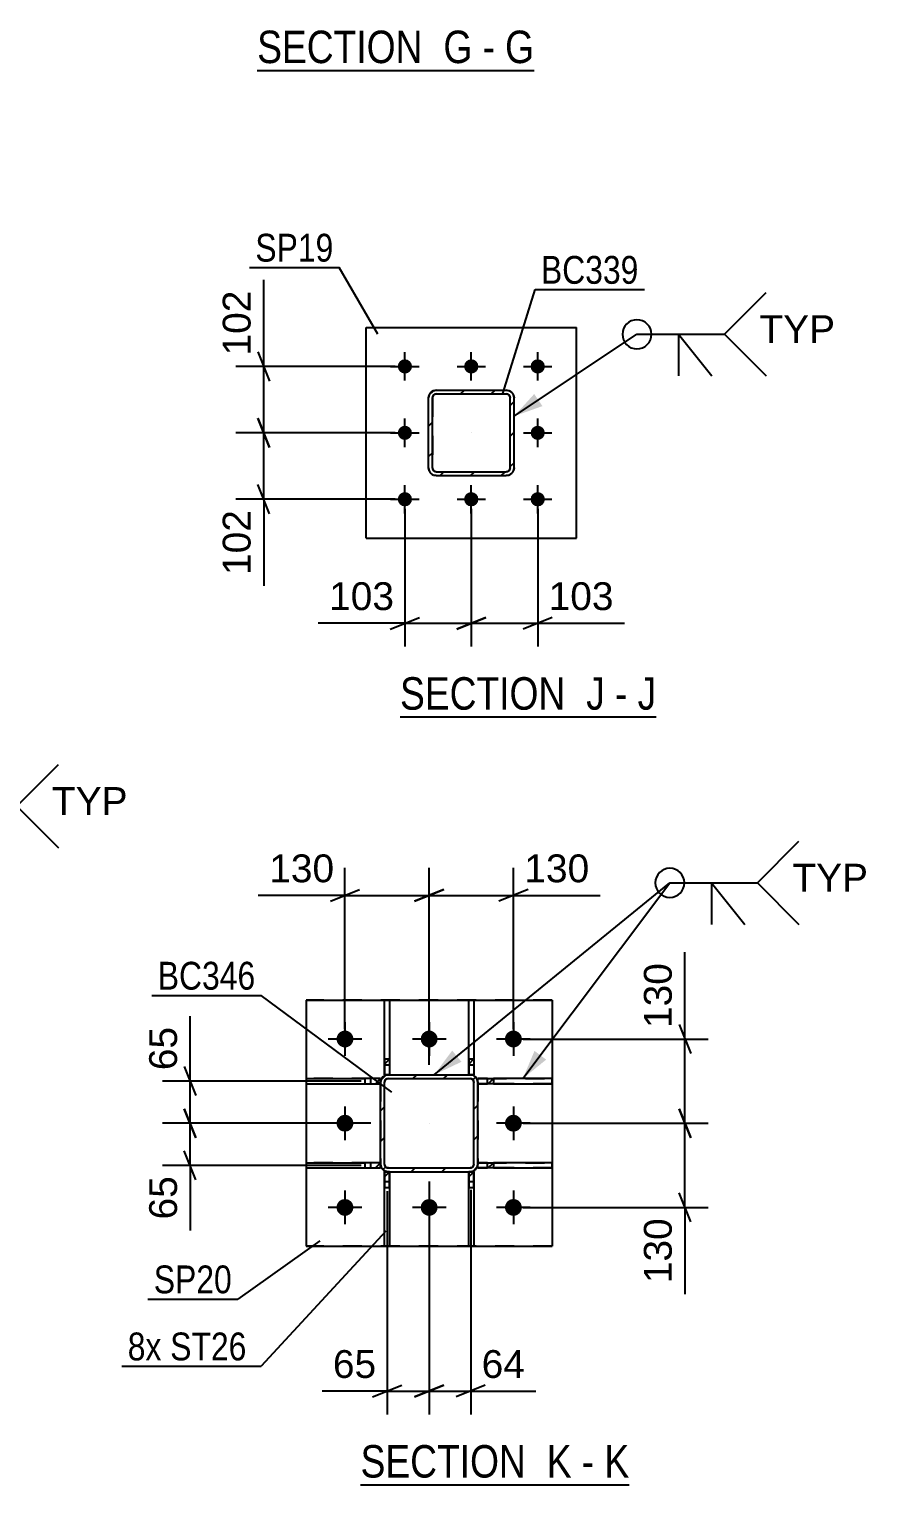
# Model space of a CAD drawing. Header units: millimetres. Extents: x -365 to 476, y -61 to 533.
# Drawn here: x 184.4 to 270.7, y 198.7 to 348.5 of the extents above; entities that cross this region are included whole.
import ezdxf

# ---------------------------------------------------------------- set-up
doc = ezdxf.new("R2010")
doc.units = ezdxf.units.MM
doc.linetypes.add('DXK_LINE_DOT2', pattern=[3.9198, 1.9599, -1.9599])
doc.linetypes.add('DXK_LINE_DOT3', pattern=[5.9187, 2.979, -0.9799, 0.9799, -0.9799])
doc.styles.add('Arial', font='arial.ttf', dxfattribs={"height": 0.2})
doc.styles.add('Arial Narrow', font='ARIALN.TTF', dxfattribs={"height": 0.2})

# ---------------------------------------------------------------- blocks, each defined once
blk = doc.blocks.new('Unknown-284858020-18 - 19899')
at = {"color": 6, "linetype": 'Continuous'}
blk.add_line((207.86, 344.28), (236.36, 344.28), dxfattribs=at)
at = {"color": 0, "linetype": 'Continuous'}
for points in [[(225.97, 345.03), (225.97, 348.53), (207.86, 348.53), (207.86, 345.03)], [(230, 345.03), (230, 348.53), (227.02, 348.53), (227.02, 345.03)], [(232.32, 345.03), (232.32, 348.53), (231.05, 348.53), (231.05, 345.03)], [(236.36, 345.03), (236.36, 348.53), (233.37, 348.53), (233.37, 345.03)]]:
    blk.add_wipeout(points, dxfattribs=at)
at = {"color": 7, "linetype": 'Continuous', "style": 'Arial Narrow'}
for s, p in [('SECTION ', (207.86, 345.03)), ('G', (227.02, 345.03)), ('G', (233.37, 345.03)), ('-', (231.05, 345.03))]:
    blk.add_text(s, height=3.34, dxfattribs=at).set_placement(p)
blk = doc.blocks.new('Unknown-284858020-20 - 22713')
at = {"color": 6, "linetype": 'Continuous'}
blk.add_line((222.56, 277.74), (248.93, 277.74), dxfattribs=at)
at = {"color": 0, "linetype": 'Continuous'}
for points in [[(240.67, 278.49), (240.67, 281.99), (222.56, 281.99), (222.56, 278.49)], [(243.64, 278.49), (243.64, 281.99), (241.72, 281.99), (241.72, 278.49)], [(245.96, 278.49), (245.96, 281.99), (244.69, 281.99), (244.69, 278.49)], [(248.93, 278.49), (248.93, 281.99), (247.01, 281.99), (247.01, 278.49)]]:
    blk.add_wipeout(points, dxfattribs=at)
at = {"color": 7, "linetype": 'Continuous', "style": 'Arial Narrow'}
for s, p in [('SECTION ', (222.56, 278.49)), ('J', (241.72, 278.49)), ('J', (247.01, 278.49)), ('-', (244.69, 278.49))]:
    blk.add_text(s, height=3.34, dxfattribs=at).set_placement(p)
blk = doc.blocks.new('Unknown-284858020-21 - 22928')
at = {"color": 6, "linetype": 'Continuous'}
blk.add_line((218.5, 198.72), (246.15, 198.72), dxfattribs=at)
at = {"color": 0, "linetype": 'Continuous'}
for points in [[(236.61, 199.47), (236.61, 202.97), (218.5, 202.97), (218.5, 199.47)], [(240.21, 199.47), (240.21, 202.97), (237.66, 202.97), (237.66, 199.47)], [(242.54, 199.47), (242.54, 202.97), (241.26, 202.97), (241.26, 199.47)], [(246.15, 199.47), (246.15, 202.97), (243.59, 202.97), (243.59, 199.47)]]:
    blk.add_wipeout(points, dxfattribs=at)
at = {"color": 7, "linetype": 'Continuous', "style": 'Arial Narrow'}
for s, p in [('SECTION ', (218.5, 199.47)), ('K', (237.66, 199.47)), ('K', (243.59, 199.47)), ('-', (241.26, 199.47))]:
    blk.add_text(s, height=3.34, dxfattribs=at).set_placement(p)
blk = doc.blocks.new('Part-284858020-22722 - 22713')
at = {"linetype": 'Continuous'}
h = blk.add_hatch(dxfattribs=at)
h.set_pattern_fill('', scale=0.7, style=0, pattern_type=0)
h.set_pattern_definition([(45, (225.9872, 311.3177), (-1.57154, 1.57154), [])])
h.paths.add_polyline_path([(226.29, 311.38), (225.99, 311.32), (225.73, 311.14), (225.55, 310.88), (225.49, 310.58), (225.49, 303.38), (225.55, 303.07), (225.73, 302.81), (225.99, 302.64), (226.29, 302.58), (233.49, 302.58), (233.8, 302.64), (234.06, 302.81), (234.23, 303.07), (234.29, 303.38), (234.29, 310.58), (234.23, 310.88), (234.06, 311.14), (233.8, 311.32), (233.49, 311.38)])
h.paths.add_polyline_path([(233.49, 310.98), (233.65, 310.95), (233.78, 310.86), (233.86, 310.73), (233.89, 310.58), (233.89, 303.38), (233.86, 303.23), (233.78, 303.1), (233.65, 303.01), (233.49, 302.98), (226.29, 302.98), (226.14, 303.01), (226.01, 303.1), (225.92, 303.23), (225.89, 303.38), (225.89, 310.58), (225.92, 310.73), (226.01, 310.86), (226.14, 310.95), (226.29, 310.98)])
at = {"color": 7, "linetype": 'DXK_LINE_DOT2'}
for p, q in [((225.49, 310.58), (225.55, 310.88)), ((225.49, 303.38), (225.49, 310.58)), ((225.92, 310.73), (225.89, 310.58)), ((225.89, 310.58), (225.89, 303.38)), ((226.01, 310.86), (225.92, 310.73)), ((225.99, 311.32), (226.29, 311.38)), ((226.14, 310.95), (226.01, 310.86)), ((226.29, 310.98), (226.14, 310.95)), ((226.29, 311.38), (233.49, 311.38)), ((226.29, 310.98), (233.49, 310.98)), ((233.49, 311.38), (233.8, 311.32)), ((233.65, 310.95), (233.49, 310.98)), ((233.78, 310.86), (233.65, 310.95)), ((233.86, 310.73), (233.78, 310.86)), ((233.89, 310.58), (233.86, 310.73)), ((233.89, 303.38), (233.89, 310.58)), ((234.23, 310.88), (234.29, 310.58)), ((234.29, 303.38), (234.29, 310.58)), ((225.55, 303.07), (225.49, 303.38)), ((225.89, 303.38), (225.92, 303.23)), ((225.92, 303.23), (226.01, 303.1)), ((226.29, 302.58), (225.99, 302.64)), ((226.01, 303.1), (226.14, 303.01)), ((226.14, 303.01), (226.29, 302.98)), ((226.29, 302.98), (233.49, 302.98)), ((233.49, 302.98), (233.65, 303.01)), ((233.8, 302.64), (233.49, 302.58)), ((233.65, 303.01), (233.78, 303.1)), ((233.78, 303.1), (233.86, 303.23)), ((233.86, 303.23), (233.89, 303.38)), ((234.29, 303.38), (234.23, 303.07)), ((226.29, 302.58), (233.49, 302.58))]:
    blk.add_line(p, q, dxfattribs=at)
at = {"color": 2, "linetype": 'Continuous'}
for p, q in [((225.55, 310.88), (225.49, 310.58)), ((225.49, 303.38), (225.49, 310.58)), ((225.89, 310.58), (225.92, 310.73)), ((225.89, 303.38), (225.89, 310.58)), ((225.92, 310.73), (226.01, 310.86)), ((226.29, 311.38), (225.99, 311.32)), ((226.01, 310.86), (226.14, 310.95)), ((226.14, 310.95), (226.29, 310.98)), ((226.29, 311.38), (233.49, 311.38)), ((226.29, 310.98), (233.49, 310.98)), ((233.8, 311.32), (233.49, 311.38)), ((233.49, 310.98), (233.65, 310.95)), ((233.65, 310.95), (233.78, 310.86)), ((233.78, 310.86), (233.86, 310.73)), ((233.86, 310.73), (233.89, 310.58)), ((233.89, 303.38), (233.89, 310.58)), ((234.29, 310.58), (234.23, 310.88)), ((234.29, 303.38), (234.29, 310.58)), ((225.49, 303.38), (225.55, 303.07)), ((225.92, 303.23), (225.89, 303.38)), ((226.01, 303.1), (225.92, 303.23)), ((225.99, 302.64), (226.29, 302.58)), ((226.14, 303.01), (226.01, 303.1)), ((226.29, 302.98), (226.14, 303.01)), ((226.29, 302.98), (233.49, 302.98)), ((233.65, 303.01), (233.49, 302.98)), ((233.49, 302.58), (233.8, 302.64)), ((233.78, 303.1), (233.65, 303.01)), ((233.86, 303.23), (233.78, 303.1)), ((233.89, 303.38), (233.86, 303.23)), ((234.23, 303.07), (234.29, 303.38)), ((226.29, 302.58), (233.49, 302.58))]:
    blk.add_line(p, q, dxfattribs=at)
at = {"color": 7, "linetype": 'DXK_LINE_DOT3'}
blk.add_line((229.89, 306.98), (229.89, 306.98), dxfattribs=at)
at = {"color": 7, "linetype": 'DXK_LINE_DOT2'}
for centre, start, end in [((226.29, 310.58), 112.5, 157.5), ((233.49, 310.58), 22.5, 67.5), ((226.29, 303.38), 202.5, 247.5), ((233.49, 303.38), 292.5, 337.5)]:
    blk.add_arc(centre, 0.8, start, end, dxfattribs=at)
at = {"color": 2, "linetype": 'Continuous'}
for centre, start, end in [((226.29, 310.58), 112.5, 157.5), ((233.49, 310.58), 22.5, 67.5), ((226.29, 303.38), 202.5, 247.5), ((233.49, 303.38), 292.5, 337.5)]:
    blk.add_arc(centre, 0.8, start, end, dxfattribs=at)
blk = doc.blocks.new('Part-284858020-22736 - 22713')
at = {"color": 2, "linetype": 'Continuous'}
for p, q in [((219.06, 296.15), (219.06, 317.81)), ((219.06, 317.81), (240.73, 317.81)), ((240.73, 296.15), (240.73, 317.81)), ((219.06, 296.15), (240.73, 296.15))]:
    blk.add_line(p, q, dxfattribs=at)
blk = doc.blocks.new('Bolt-284858020-22829 - 22713')
at = {"linetype": 'Continuous'}
for points in [[(223.06, 314.55, -1), (223.06, 313.08, -1)], [(229.89, 314.55, -1), (229.89, 313.08, -1)], [(236.73, 314.55, -1), (236.73, 313.08, -1)], [(223.06, 307.71, -1), (223.06, 306.25, -1)], [(236.73, 307.71, -1), (236.73, 306.25, -1)], [(223.06, 300.88, -1), (223.06, 299.41, -1)], [(229.89, 300.88, -1), (229.89, 299.41, -1)], [(236.73, 300.88, -1), (236.73, 299.41, -1)]]:
    blk.add_hatch(color=1, dxfattribs=at).paths.add_polyline_path(points)
at = {"color": 1, "linetype": 'Continuous'}
for p, q in [((223.06, 312.35), (223.06, 315.28)), ((229.89, 312.35), (229.89, 315.28)), ((236.73, 312.35), (236.73, 315.28)), ((221.59, 313.81), (224.53, 313.81)), ((228.43, 313.81), (231.36, 313.81)), ((235.26, 313.81), (238.19, 313.81)), ((223.06, 305.51), (223.06, 308.45)), ((236.73, 305.51), (236.73, 308.45)), ((221.59, 306.98), (224.53, 306.98)), ((235.26, 306.98), (238.19, 306.98)), ((223.06, 298.68), (223.06, 301.61)), ((229.89, 298.68), (229.89, 301.61)), ((236.73, 298.68), (236.73, 301.61)), ((221.59, 300.15), (224.53, 300.15)), ((228.43, 300.15), (231.36, 300.15)), ((235.26, 300.15), (238.19, 300.15))]:
    blk.add_line(p, q, dxfattribs=at)
blk = doc.blocks.new('Part-284858020-23004 - 22928')
at = {"linetype": 'Continuous'}
h = blk.add_hatch(dxfattribs=at)
h.set_pattern_fill('', scale=0.7, style=0, pattern_type=0)
h.set_pattern_definition([(45, (221.4923, 230.9345), (-1.5715, 1.5715), [])])
h.paths.add_polyline_path([(221.49, 229.32), (221.49, 230.93), (220.96, 230.93), (220.96, 229.32)])
at = {"color": 7, "linetype": 'DXK_LINE_DOT2'}
for p, q in [((220.96, 230.93), (220.96, 229.32)), ((220.96, 230.93), (221.49, 230.93)), ((221.49, 230.93), (221.49, 229.32)), ((220.96, 229.93), (221.49, 229.93))]:
    blk.add_line(p, q, dxfattribs=at)
at = {"color": 2, "linetype": 'Continuous'}
for p, q in [((220.96, 229.32), (220.96, 230.93)), ((221.49, 230.93), (220.96, 230.93)), ((221.49, 229.32), (221.49, 230.93)), ((220.96, 223.27), (220.96, 229.32)), ((220.96, 229.32), (221.49, 229.32)), ((221.49, 229.32), (221.49, 223.27)), ((221.49, 223.27), (220.96, 223.27))]:
    blk.add_line(p, q, dxfattribs=at)
blk = doc.blocks.new('Part-284858020-22948 - 22928')
at = {"linetype": 'Continuous'}
h = blk.add_hatch(dxfattribs=at)
h.set_pattern_fill('', scale=0.7, style=0, pattern_type=0)
h.set_pattern_definition([(45, (230.0651, 230.9954), (-1.57154, 1.57154), [])])
h.paths.add_polyline_path([(229.76, 230.93), (230.07, 231), (230.32, 231.17), (230.5, 231.43), (230.56, 231.73), (230.56, 240.13), (230.5, 240.44), (230.32, 240.7), (230.07, 240.87), (229.76, 240.93), (221.36, 240.93), (221.05, 240.87), (220.79, 240.7), (220.62, 240.44), (220.56, 240.13), (220.56, 231.73), (220.62, 231.43), (220.79, 231.17), (221.05, 231), (221.36, 230.93)])
h.paths.add_polyline_path([(221.36, 231.33), (221.21, 231.36), (221.08, 231.45), (220.99, 231.58), (220.96, 231.73), (220.96, 240.13), (220.99, 240.29), (221.08, 240.42), (221.21, 240.5), (221.36, 240.53), (229.76, 240.53), (229.91, 240.5), (230.04, 240.42), (230.13, 240.29), (230.16, 240.13), (230.16, 231.73), (230.13, 231.58), (230.04, 231.45), (229.91, 231.36), (229.76, 231.33)])
at = {"color": 7, "linetype": 'DXK_LINE_DOT2'}
for p, q in [((220.56, 240.13), (220.62, 240.44)), ((220.56, 240.13), (220.56, 231.73)), ((220.99, 240.29), (220.96, 240.13)), ((220.96, 240.13), (220.96, 240.13)), ((220.96, 231.73), (220.96, 240.13)), ((221.08, 240.42), (220.99, 240.29)), ((221.05, 240.87), (221.36, 240.93)), ((221.08, 240.42), (221.08, 240.42)), ((221.36, 240.93), (229.76, 240.93)), ((221.36, 240.93), (221.36, 240.93)), ((221.36, 240.53), (221.36, 240.53)), ((229.76, 240.93), (229.76, 240.93)), ((229.76, 240.93), (230.07, 240.87)), ((229.76, 240.53), (229.76, 240.53)), ((230.04, 240.42), (230.04, 240.42)), ((230.13, 240.29), (230.04, 240.42)), ((230.16, 240.13), (230.13, 240.29)), ((230.16, 240.13), (230.16, 240.13)), ((230.16, 231.73), (230.16, 240.13)), ((230.5, 240.44), (230.56, 240.13)), ((230.56, 240.13), (230.56, 231.73)), ((220.62, 231.43), (220.56, 231.73)), ((220.79, 231.17), (220.79, 231.17)), ((220.96, 231.73), (220.96, 231.73)), ((220.96, 231.73), (220.99, 231.58)), ((220.99, 231.58), (221.08, 231.45)), ((221.08, 231.45), (221.21, 231.36)), ((221.21, 231.36), (221.36, 231.33)), ((221.36, 230.93), (221.35, 230.93)), ((221.36, 231.33), (221.36, 231.33)), ((221.36, 231.33), (229.76, 231.33)), ((221.36, 230.93), (221.49, 230.93)), ((221.36, 230.93), (221.36, 230.93)), ((229.63, 230.93), (229.76, 230.93)), ((229.76, 231.33), (229.91, 231.36)), ((229.76, 231.33), (229.76, 231.33)), ((229.76, 230.93), (229.76, 230.93)), ((229.76, 230.93), (229.76, 230.93)), ((229.91, 231.36), (230.04, 231.45)), ((230.04, 231.45), (230.13, 231.58)), ((230.13, 231.58), (230.16, 231.73)), ((230.16, 231.73), (230.16, 231.73)), ((230.32, 231.17), (230.32, 231.17)), ((230.56, 231.73), (230.5, 231.43))]:
    blk.add_line(p, q, dxfattribs=at)
at = {"color": 2, "linetype": 'Continuous'}
for p, q in [((220.62, 240.44), (220.56, 240.13)), ((220.56, 231.73), (220.56, 240.13)), ((220.96, 240.13), (220.99, 240.29)), ((220.96, 231.73), (220.96, 240.13)), ((220.99, 240.29), (221.08, 240.42)), ((221.36, 240.93), (221.05, 240.87)), ((221.21, 240.5), (221.08, 240.42)), ((221.08, 240.42), (221.21, 240.5)), ((221.36, 240.53), (221.21, 240.5)), ((221.21, 240.5), (221.36, 240.53)), ((221.36, 240.93), (229.76, 240.93)), ((221.36, 240.53), (229.76, 240.53)), ((221.36, 240.53), (229.76, 240.53)), ((230.07, 240.87), (229.76, 240.93)), ((229.91, 240.5), (229.76, 240.53)), ((229.76, 240.53), (229.91, 240.5)), ((230.04, 240.42), (229.91, 240.5)), ((229.91, 240.5), (230.04, 240.42)), ((230.04, 240.42), (230.13, 240.29)), ((230.13, 240.29), (230.16, 240.13)), ((230.16, 231.73), (230.16, 240.13)), ((230.56, 240.13), (230.5, 240.44)), ((230.56, 231.73), (230.56, 240.13)), ((220.56, 231.73), (220.62, 231.43)), ((220.99, 231.58), (220.96, 231.73)), ((221.08, 231.45), (220.99, 231.58)), ((221.05, 231), (221.36, 230.93)), ((221.35, 230.93), (221.05, 230.99)), ((221.21, 231.36), (221.08, 231.45)), ((221.36, 231.33), (221.21, 231.36)), ((221.36, 231.33), (229.76, 231.33)), ((221.36, 230.93), (229.76, 230.93)), ((221.49, 230.93), (229.63, 230.93)), ((229.91, 231.36), (229.76, 231.33)), ((229.76, 230.93), (230.07, 231)), ((230.07, 230.99), (229.76, 230.93)), ((230.04, 231.45), (229.91, 231.36)), ((230.13, 231.58), (230.04, 231.45)), ((230.16, 231.73), (230.13, 231.58)), ((230.5, 231.43), (230.56, 231.73))]:
    blk.add_line(p, q, dxfattribs=at)
at = {"color": 7, "linetype": 'DXK_LINE_DOT3'}
blk.add_line((225.56, 235.93), (225.56, 235.93), dxfattribs=at)
at = {"color": 7, "linetype": 'DXK_LINE_DOT2'}
for centre, start, end in [((221.36, 240.13), 112.5, 157.5), ((229.76, 240.13), 22.5, 67.5), ((221.36, 231.73), 202.5, 225), ((221.36, 231.73), 247.3366, 247.5003), ((229.76, 231.73), 292.4997, 292.6634), ((229.76, 231.73), 315, 337.5)]:
    blk.add_arc(centre, 0.8, start, end, dxfattribs=at)
at = {"color": 2, "linetype": 'Continuous'}
for centre, start, end in [((221.36, 240.13), 112.5, 157.5), ((229.76, 240.13), 22.5, 67.5), ((221.36, 231.73), 202.5, 247.5), ((221.36, 231.73), 225, 247.3363), ((229.76, 231.73), 292.5, 337.5), ((229.76, 231.73), 292.6637, 315)]:
    blk.add_arc(centre, 0.8, start, end, dxfattribs=at)
blk = doc.blocks.new('Part-284858020-23000 - 22928')
at = {"linetype": 'Continuous'}
h = blk.add_hatch(dxfattribs=at)
h.set_pattern_fill('', scale=0.7, style=0, pattern_type=0)
h.set_pattern_definition([(45, (220.559, 231.868), (-1.5715, 1.5715), [])])
h.paths.add_polyline_path([(220.56, 231.33), (220.56, 231.87), (218.95, 231.87), (218.95, 231.33)])
at = {"color": 2, "linetype": 'Continuous'}
for p, q in [((212.89, 231.87), (218.95, 231.87)), ((212.89, 231.87), (212.89, 231.33)), ((212.89, 231.33), (218.95, 231.33)), ((220.56, 231.87), (218.95, 231.87)), ((218.95, 231.87), (218.95, 231.33)), ((218.95, 231.33), (219.56, 231.33)), ((218.95, 231.33), (220.56, 231.33)), ((219.56, 231.33), (220.56, 231.33)), ((220.56, 231.33), (220.56, 231.87))]:
    blk.add_line(p, q, dxfattribs=at)
at = {"color": 7, "linetype": 'DXK_LINE_DOT2'}
for p, q in [((219.56, 231.87), (212.89, 231.87)), ((212.89, 231.33), (218.95, 231.33)), ((219.56, 231.33), (219.56, 231.87)), ((220.56, 231.87), (219.56, 231.87)), ((220.56, 231.87), (220.56, 231.87)), ((220.56, 231.33), (220.56, 231.87)), ((220.56, 231.33), (220.56, 231.33))]:
    blk.add_line(p, q, dxfattribs=at)
blk = doc.blocks.new('Part-284858020-22952 - 22928')
at = {"color": 2, "linetype": 'Continuous'}
for p, q in [((212.89, 248.6), (212.89, 248.6)), ((212.89, 248.6), (238.23, 248.6)), ((212.89, 248.6), (212.89, 223.27)), ((238.23, 248.6), (238.23, 248.6)), ((238.23, 248.6), (238.23, 223.27)), ((212.89, 223.27), (238.23, 223.27)), ((212.89, 223.27), (212.89, 223.27)), ((238.23, 223.27), (238.23, 223.27))]:
    blk.add_line(p, q, dxfattribs=at)
at = {"color": 7, "linetype": 'DXK_LINE_DOT2'}
for p, q in [((238.23, 248.6), (212.89, 248.6)), ((238.23, 223.27), (212.89, 223.27)), ((212.89, 223.27), (212.89, 223.27)), ((238.23, 223.27), (238.23, 223.27))]:
    blk.add_line(p, q, dxfattribs=at)
blk = doc.blocks.new('Part-284858020-23001 - 22928')
at = {"linetype": 'Continuous'}
h = blk.add_hatch(dxfattribs=at)
h.set_pattern_fill('', scale=0.7, style=0, pattern_type=0)
h.set_pattern_definition([(45, (220.559, 240.5343), (-1.5715, 1.5715), [])])
h.paths.add_polyline_path([(220.56, 240), (220.56, 240.53), (218.95, 240.53), (218.95, 240)])
at = {"color": 2, "linetype": 'Continuous'}
for p, q in [((212.89, 240.53), (218.95, 240.53)), ((212.89, 240.53), (212.89, 240)), ((212.89, 240), (218.95, 240)), ((220.56, 240.53), (218.95, 240.53)), ((218.95, 240.53), (218.95, 240)), ((218.95, 240), (219.56, 240)), ((218.95, 240), (220.56, 240)), ((219.56, 240), (220.56, 240)), ((220.56, 240), (220.56, 240.53))]:
    blk.add_line(p, q, dxfattribs=at)
at = {"color": 7, "linetype": 'DXK_LINE_DOT2'}
for p, q in [((219.56, 240.53), (212.89, 240.53)), ((212.89, 240), (218.95, 240)), ((219.56, 240), (219.56, 240.53)), ((220.56, 240.53), (219.56, 240.53)), ((220.56, 240.53), (220.56, 240.53)), ((220.56, 240), (220.56, 240.53)), ((220.56, 240), (220.56, 240))]:
    blk.add_line(p, q, dxfattribs=at)
blk = doc.blocks.new('Part-284858020-23002 - 22928')
at = {"linetype": 'Continuous'}
h = blk.add_hatch(dxfattribs=at)
h.set_pattern_fill('', scale=0.7, style=0, pattern_type=0)
h.set_pattern_definition([(45, (232.172, 231.868), (-1.5715, 1.5715), [])])
h.paths.add_polyline_path([(232.17, 231.33), (232.17, 231.87), (230.56, 231.87), (230.56, 231.33)])
at = {"color": 7, "linetype": 'DXK_LINE_DOT2'}
for p, q in [((231.56, 231.87), (230.56, 231.87)), ((230.56, 231.87), (230.56, 231.87)), ((230.56, 231.33), (230.56, 231.87)), ((231.56, 231.33), (231.56, 231.87)), ((231.56, 231.87), (238.23, 231.87)), ((238.23, 231.33), (232.17, 231.33))]:
    blk.add_line(p, q, dxfattribs=at)
at = {"color": 2, "linetype": 'Continuous'}
for p, q in [((230.56, 231.87), (232.17, 231.87)), ((230.56, 231.33), (230.56, 231.87)), ((230.56, 231.33), (231.56, 231.33)), ((232.17, 231.33), (230.56, 231.33)), ((232.17, 231.33), (231.56, 231.33)), ((238.23, 231.87), (232.17, 231.87)), ((232.17, 231.87), (232.17, 231.33)), ((232.17, 231.33), (238.23, 231.33)), ((238.23, 231.33), (238.23, 231.87))]:
    blk.add_line(p, q, dxfattribs=at)
blk = doc.blocks.new('Part-284858020-23003 - 22928')
at = {"linetype": 'Continuous'}
h = blk.add_hatch(dxfattribs=at)
h.set_pattern_fill('', scale=0.7, style=0, pattern_type=0)
h.set_pattern_definition([(45, (232.1703, 240.5343), (-1.5715, 1.5715), [])])
h.paths.add_polyline_path([(232.17, 240), (232.17, 240.53), (230.56, 240.53), (230.56, 240)])
at = {"color": 7, "linetype": 'DXK_LINE_DOT2'}
for p, q in [((231.56, 240.53), (230.56, 240.53)), ((230.56, 240.53), (230.56, 240.53)), ((230.56, 240), (230.56, 240.53)), ((231.56, 240), (231.56, 240.53)), ((231.56, 240.53), (238.23, 240.53)), ((238.23, 240), (232.17, 240))]:
    blk.add_line(p, q, dxfattribs=at)
at = {"color": 2, "linetype": 'Continuous'}
for p, q in [((230.56, 240.53), (232.17, 240.53)), ((230.56, 240), (230.56, 240.53)), ((230.56, 240), (231.56, 240)), ((232.17, 240), (230.56, 240)), ((232.17, 240), (231.56, 240)), ((238.23, 240.53), (232.17, 240.53)), ((232.17, 240.53), (232.17, 240)), ((232.17, 240), (238.23, 240)), ((238.23, 240), (238.23, 240.53))]:
    blk.add_line(p, q, dxfattribs=at)
blk = doc.blocks.new('Part-284858020-23005 - 22928')
at = {"linetype": 'Continuous'}
h = blk.add_hatch(dxfattribs=at)
h.set_pattern_fill('', scale=0.7, style=0, pattern_type=0)
h.set_pattern_definition([(45, (230.159, 230.9345), (-1.5715, 1.5715), [])])
h.paths.add_polyline_path([(230.16, 229.32), (230.16, 230.93), (229.63, 230.93), (229.63, 229.32)])
at = {"color": 7, "linetype": 'DXK_LINE_DOT2'}
for p, q in [((229.63, 230.93), (229.63, 229.32)), ((229.63, 230.93), (230.16, 230.93)), ((230.16, 230.93), (230.16, 229.32)), ((229.63, 229.93), (230.16, 229.93))]:
    blk.add_line(p, q, dxfattribs=at)
at = {"color": 2, "linetype": 'Continuous'}
for p, q in [((229.63, 229.32), (229.63, 230.93)), ((230.16, 230.93), (229.63, 230.93)), ((230.16, 229.32), (230.16, 230.93)), ((229.63, 223.27), (229.63, 229.32)), ((229.63, 229.32), (230.16, 229.32)), ((230.16, 229.32), (230.16, 223.27)), ((230.16, 223.27), (229.63, 223.27))]:
    blk.add_line(p, q, dxfattribs=at)
blk = doc.blocks.new('Part-284858020-23006 - 22928')
at = {"linetype": 'Continuous'}
h = blk.add_hatch(dxfattribs=at)
h.set_pattern_fill('', scale=0.7, style=0, pattern_type=0)
h.set_pattern_definition([(45, (221.4923, 242.545), (-1.5715, 1.5715), [])])
h.paths.add_polyline_path([(221.49, 240.93), (221.49, 242.55), (220.96, 242.55), (220.96, 240.93)])
at = {"color": 2, "linetype": 'Continuous'}
for p, q in [((220.96, 242.55), (220.96, 248.6)), ((220.96, 248.6), (221.49, 248.6)), ((221.49, 248.6), (221.49, 242.55)), ((220.96, 240.93), (220.96, 242.55)), ((220.96, 242.55), (221.49, 242.55)), ((221.49, 242.55), (221.49, 240.93)), ((220.96, 240.93), (221.36, 240.93)), ((221.49, 240.93), (220.96, 240.93))]:
    blk.add_line(p, q, dxfattribs=at)
at = {"color": 7, "linetype": 'DXK_LINE_DOT2'}
for p, q in [((220.96, 242.55), (220.96, 240.93)), ((220.96, 241.93), (221.49, 241.93)), ((221.49, 242.55), (221.49, 240.93)), ((221.36, 240.93), (221.49, 240.93))]:
    blk.add_line(p, q, dxfattribs=at)
blk = doc.blocks.new('Part-284858020-23007 - 22928')
at = {"linetype": 'Continuous'}
h = blk.add_hatch(dxfattribs=at)
h.set_pattern_fill('', scale=0.7, style=0, pattern_type=0)
h.set_pattern_definition([(45, (230.159, 242.545), (-1.5715, 1.5715), [])])
h.paths.add_polyline_path([(230.16, 240.93), (230.16, 242.55), (229.63, 242.55), (229.63, 240.93)])
at = {"color": 2, "linetype": 'Continuous'}
for p, q in [((229.63, 242.55), (229.63, 248.6)), ((229.63, 248.6), (230.16, 248.6)), ((230.16, 248.6), (230.16, 242.55)), ((229.63, 240.93), (229.63, 242.55)), ((229.63, 242.55), (230.16, 242.55)), ((230.16, 242.55), (230.16, 240.93)), ((230.16, 240.93), (229.63, 240.93)), ((229.76, 240.93), (230.16, 240.93))]:
    blk.add_line(p, q, dxfattribs=at)
at = {"color": 7, "linetype": 'DXK_LINE_DOT2'}
for p, q in [((229.63, 242.55), (229.63, 240.93)), ((229.63, 241.93), (230.16, 241.93)), ((230.16, 242.55), (230.16, 240.93)), ((229.63, 240.93), (229.76, 240.93))]:
    blk.add_line(p, q, dxfattribs=at)
blk = doc.blocks.new('Bolt-284858020-23045 - 22928')
at = {"linetype": 'Continuous'}
for points in [[(216.89, 243.73), (216.71, 243.75), (216.54, 243.81), (216.38, 243.9), (216.25, 244.02), (216.14, 244.17), (216.07, 244.33), (216.03, 244.51), (216.03, 244.69), (216.07, 244.87), (216.14, 245.03), (216.25, 245.18), (216.38, 245.3), (216.54, 245.39), (216.71, 245.45), (216.89, 245.47), (217.07, 245.45), (217.24, 245.39), (217.4, 245.3), (217.54, 245.18), (217.64, 245.03), (217.72, 244.87), (217.75, 244.69), (217.75, 244.51), (217.72, 244.33), (217.64, 244.17), (217.54, 244.02), (217.4, 243.9), (217.24, 243.81), (217.07, 243.75)], [(225.56, 243.73), (225.38, 243.75), (225.21, 243.81), (225.05, 243.9), (224.91, 244.02), (224.81, 244.17), (224.73, 244.33), (224.7, 244.51), (224.7, 244.69), (224.73, 244.87), (224.81, 245.03), (224.91, 245.18), (225.05, 245.3), (225.21, 245.39), (225.38, 245.45), (225.56, 245.47), (225.74, 245.45), (225.91, 245.39), (226.07, 245.3), (226.2, 245.18), (226.31, 245.03), (226.38, 244.87), (226.42, 244.69), (226.42, 244.51), (226.38, 244.33), (226.31, 244.17), (226.2, 244.02), (226.07, 243.9), (225.91, 243.81), (225.74, 243.75)], [(234.23, 243.73), (234.05, 243.75), (233.87, 243.81), (233.72, 243.9), (233.58, 244.02), (233.48, 244.17), (233.4, 244.33), (233.36, 244.51), (233.36, 244.69), (233.4, 244.87), (233.48, 245.03), (233.58, 245.18), (233.72, 245.3), (233.87, 245.39), (234.05, 245.45), (234.23, 245.47), (234.41, 245.45), (234.58, 245.39), (234.74, 245.3), (234.87, 245.18), (234.98, 245.03), (235.05, 244.87), (235.09, 244.69), (235.09, 244.51), (235.05, 244.33), (234.98, 244.17), (234.87, 244.02), (234.74, 243.9), (234.58, 243.81), (234.41, 243.75)], [(216.89, 235.07), (216.71, 235.09), (216.54, 235.14), (216.38, 235.23), (216.25, 235.35), (216.14, 235.5), (216.07, 235.67), (216.03, 235.84), (216.03, 236.02), (216.07, 236.2), (216.14, 236.37), (216.25, 236.51), (216.38, 236.63), (216.54, 236.73), (216.71, 236.78), (216.89, 236.8), (217.07, 236.78), (217.24, 236.73), (217.4, 236.63), (217.54, 236.51), (217.64, 236.37), (217.72, 236.2), (217.75, 236.02), (217.75, 235.84), (217.72, 235.67), (217.64, 235.5), (217.54, 235.35), (217.4, 235.23), (217.24, 235.14), (217.07, 235.09)], [(234.23, 235.07), (234.05, 235.09), (233.87, 235.14), (233.72, 235.23), (233.58, 235.35), (233.48, 235.5), (233.4, 235.67), (233.36, 235.84), (233.36, 236.02), (233.4, 236.2), (233.48, 236.37), (233.58, 236.51), (233.72, 236.63), (233.87, 236.73), (234.05, 236.78), (234.23, 236.8), (234.41, 236.78), (234.58, 236.73), (234.74, 236.63), (234.87, 236.51), (234.98, 236.37), (235.05, 236.2), (235.09, 236.02), (235.09, 235.84), (235.05, 235.67), (234.98, 235.5), (234.87, 235.35), (234.74, 235.23), (234.58, 235.14), (234.41, 235.09)], [(216.89, 226.4), (216.71, 226.42), (216.54, 226.48), (216.38, 226.57), (216.25, 226.69), (216.14, 226.83), (216.07, 227), (216.03, 227.18), (216.03, 227.36), (216.07, 227.53), (216.14, 227.7), (216.25, 227.85), (216.38, 227.97), (216.54, 228.06), (216.71, 228.11), (216.89, 228.13), (217.07, 228.11), (217.24, 228.06), (217.4, 227.97), (217.54, 227.85), (217.64, 227.7), (217.72, 227.53), (217.75, 227.36), (217.75, 227.18), (217.72, 227), (217.64, 226.83), (217.54, 226.69), (217.4, 226.57), (217.24, 226.48), (217.07, 226.42)], [(225.56, 226.4), (225.38, 226.42), (225.21, 226.48), (225.05, 226.57), (224.91, 226.69), (224.81, 226.83), (224.73, 227), (224.7, 227.18), (224.7, 227.36), (224.73, 227.53), (224.81, 227.7), (224.91, 227.85), (225.05, 227.97), (225.21, 228.06), (225.38, 228.11), (225.56, 228.13), (225.74, 228.11), (225.91, 228.06), (226.07, 227.97), (226.2, 227.85), (226.31, 227.7), (226.38, 227.53), (226.42, 227.36), (226.42, 227.18), (226.38, 227), (226.31, 226.83), (226.2, 226.69), (226.07, 226.57), (225.91, 226.48), (225.74, 226.42)], [(234.23, 226.4), (234.05, 226.42), (233.87, 226.48), (233.72, 226.57), (233.58, 226.69), (233.48, 226.83), (233.4, 227), (233.36, 227.18), (233.36, 227.36), (233.4, 227.53), (233.48, 227.7), (233.58, 227.85), (233.72, 227.97), (233.87, 228.06), (234.05, 228.11), (234.23, 228.13), (234.41, 228.11), (234.58, 228.06), (234.74, 227.97), (234.87, 227.85), (234.98, 227.7), (235.05, 227.53), (235.09, 227.36), (235.09, 227.18), (235.05, 227), (234.98, 226.83), (234.87, 226.69), (234.74, 226.57), (234.58, 226.48), (234.41, 226.42)]]:
    blk.add_hatch(color=1, dxfattribs=at).paths.add_polyline_path(points)
at = {"color": 1, "linetype": 'Continuous'}
for p, q in [((216.89, 246.33), (216.89, 242.87)), ((225.56, 246.33), (225.56, 242.87)), ((234.23, 246.33), (234.23, 242.87)), ((218.63, 244.6), (215.16, 244.6)), ((227.29, 244.6), (223.83, 244.6)), ((235.96, 244.6), (232.49, 244.6)), ((216.89, 237.67), (216.89, 234.2)), ((234.23, 237.67), (234.23, 234.2)), ((218.63, 235.93), (215.16, 235.93)), ((235.96, 235.93), (232.49, 235.93)), ((216.89, 229), (216.89, 225.53)), ((225.56, 229), (225.56, 225.53)), ((234.23, 229), (234.23, 225.53)), ((218.63, 227.27), (215.16, 227.27)), ((227.29, 227.27), (223.83, 227.27)), ((235.96, 227.27), (232.49, 227.27))]:
    blk.add_line(p, q, dxfattribs=at)
blk = doc.blocks.new('StraightDimension-284858020-22848 - 22713')
at = {"color": 7, "linetype": 'Continuous'}
for p, q in [((229.89, 299.15), (229.89, 284.99)), ((236.73, 299.15), (236.73, 284.99)), ((228.39, 286.79), (231.39, 287.99)), ((238.23, 287.99), (235.23, 286.79)), ((229.89, 287.39), (236.73, 287.39)), ((236.73, 287.39), (245.65, 287.39)), ((236.73, 287.39), (245.65, 287.39))]:
    blk.add_line(p, q, dxfattribs=at)
at = {"color": 0}
blk.add_wipeout([(245.12, 288.14), (245.12, 292.34), (237.25, 292.34), (237.25, 288.14)], dxfattribs=at)
at = {"color": 3, "style": 'Arial'}
blk.add_text('103', height=2.865, dxfattribs=at).set_placement((237.85, 288.74))
blk = doc.blocks.new('StraightDimension-284858020-22849 - 22713')
at = {"color": 7, "linetype": 'Continuous'}
for p, q in [((223.06, 299.15), (223.06, 284.99)), ((229.89, 299.15), (229.89, 284.99)), ((221.56, 286.79), (224.56, 287.99)), ((231.39, 287.99), (228.39, 286.79)), ((223.06, 287.39), (214.14, 287.39)), ((223.06, 287.39), (214.14, 287.39)), ((223.06, 287.39), (229.89, 287.39))]:
    blk.add_line(p, q, dxfattribs=at)
at = {"color": 0}
blk.add_wipeout([(222.53, 288.14), (222.53, 292.34), (214.66, 292.34), (214.66, 288.14)], dxfattribs=at)
at = {"color": 3, "style": 'Arial'}
blk.add_text('103', height=2.865, dxfattribs=at).set_placement((215.26, 288.74))
blk = doc.blocks.new('StraightDimension-284858020-22858 - 22713')
at = {"color": 7, "linetype": 'Continuous'}
for p, q in [((208.53, 313.81), (208.53, 322.73)), ((208.53, 313.81), (208.53, 322.73)), ((207.93, 315.31), (209.13, 312.31)), ((222.06, 313.81), (205.68, 313.81)), ((208.53, 306.98), (208.53, 313.81)), ((209.13, 305.48), (207.93, 308.48)), ((222.06, 306.98), (205.68, 306.98))]:
    blk.add_line(p, q, dxfattribs=at)
at = {"color": 0}
blk.add_wipeout([(207.78, 322.21), (203.58, 322.21), (203.58, 314.34), (207.78, 314.34)], dxfattribs=at)
at = {"color": 3, "style": 'Arial'}
blk.add_text('102', height=2.865, rotation=90.0002, dxfattribs=at).set_placement((207.18, 314.94))
blk = doc.blocks.new('StraightDimension-284858020-22859 - 22713')
at = {"color": 7, "linetype": 'Continuous'}
for p, q in [((207.93, 308.48), (209.13, 305.48)), ((222.06, 306.98), (205.68, 306.98)), ((208.53, 300.15), (208.53, 306.98)), ((209.13, 298.65), (207.93, 301.65)), ((222.06, 300.15), (205.68, 300.15)), ((208.53, 300.15), (208.53, 291.22)), ((208.53, 300.15), (208.53, 291.22))]:
    blk.add_line(p, q, dxfattribs=at)
at = {"color": 0}
blk.add_wipeout([(207.78, 299.62), (203.58, 299.62), (203.58, 291.75), (207.78, 291.75)], dxfattribs=at)
at = {"color": 3, "style": 'Arial'}
blk.add_text('102', height=2.865, rotation=90.0002, dxfattribs=at).set_placement((207.18, 292.35))
blk = doc.blocks.new('StraightDimension-284858020-23213 - 22928')
at = {"color": 7, "linetype": 'Continuous'}
for p, q in [((200.36, 237.43), (201.56, 234.43)), ((219.56, 235.93), (198.11, 235.93)), ((200.96, 231.6), (200.96, 235.93)), ((201.56, 230.1), (200.36, 233.1)), ((218.56, 231.6), (198.11, 231.6)), ((200.96, 231.6), (200.96, 224.9)), ((200.96, 231.6), (200.96, 224.9))]:
    blk.add_line(p, q, dxfattribs=at)
at = {"color": 0}
blk.add_wipeout([(200.21, 231.08), (196.01, 231.08), (196.01, 225.43), (200.21, 225.43)], dxfattribs=at)
at = {"color": 3, "style": 'Arial'}
blk.add_text('65', height=2.865, rotation=90.0002, dxfattribs=at).set_placement((199.61, 226.03))
blk = doc.blocks.new('StraightDimension-284858020-23093 - 22928')
at = {"color": 7, "linetype": 'Continuous'}
for p, q in [((251.87, 244.6), (251.87, 253.52)), ((251.87, 244.6), (251.87, 253.52)), ((251.27, 246.1), (252.47, 243.1)), ((235.23, 244.6), (254.27, 244.6)), ((251.87, 235.93), (251.87, 244.6)), ((252.47, 234.43), (251.27, 237.43)), ((235.23, 235.93), (254.27, 235.93))]:
    blk.add_line(p, q, dxfattribs=at)
at = {"color": 0}
blk.add_wipeout([(251.12, 253), (246.92, 253), (246.92, 245.13), (251.12, 245.13)], dxfattribs=at)
at = {"color": 3, "style": 'Arial'}
blk.add_text('130', height=2.865, rotation=90.0002, dxfattribs=at).set_placement((250.52, 245.73))
blk = doc.blocks.new('StraightDimension-284858020-23094 - 22928')
at = {"color": 7, "linetype": 'Continuous'}
for p, q in [((251.27, 237.43), (252.47, 234.43)), ((235.23, 235.93), (254.27, 235.93)), ((251.87, 227.27), (251.87, 235.93)), ((252.47, 225.77), (251.27, 228.77)), ((235.23, 227.27), (254.27, 227.27)), ((251.87, 227.27), (251.87, 218.35)), ((251.87, 227.27), (251.87, 218.35))]:
    blk.add_line(p, q, dxfattribs=at)
at = {"color": 0}
blk.add_wipeout([(251.12, 226.74), (246.92, 226.74), (246.92, 218.87), (251.12, 218.87)], dxfattribs=at)
at = {"color": 3, "style": 'Arial'}
blk.add_text('130', height=2.865, rotation=90.0002, dxfattribs=at).set_placement((250.52, 219.47))
blk = doc.blocks.new('StraightDimension-284858020-23174 - 22928')
at = {"color": 7, "linetype": 'Continuous'}
for p, q in [((225.56, 241.93), (225.56, 262.23)), ((234.23, 245.6), (234.23, 262.23)), ((224.06, 258.78), (227.06, 259.98)), ((225.56, 259.38), (234.23, 259.38)), ((235.73, 259.98), (232.73, 258.78)), ((234.23, 259.38), (243.15, 259.38)), ((234.23, 259.38), (243.15, 259.38))]:
    blk.add_line(p, q, dxfattribs=at)
at = {"color": 0}
blk.add_wipeout([(242.62, 260.13), (242.62, 264.33), (234.75, 264.33), (234.75, 260.13)], dxfattribs=at)
at = {"color": 3, "style": 'Arial'}
blk.add_text('130', height=2.865, dxfattribs=at).set_placement((235.35, 260.73))
blk = doc.blocks.new('StraightDimension-284858020-23175 - 22928')
at = {"color": 7, "linetype": 'Continuous'}
for p, q in [((216.89, 245.6), (216.89, 262.23)), ((225.56, 241.93), (225.56, 262.23)), ((216.89, 259.38), (207.97, 259.38)), ((216.89, 259.38), (207.97, 259.38)), ((215.39, 258.78), (218.39, 259.98)), ((216.89, 259.38), (225.56, 259.38)), ((227.06, 259.98), (224.06, 258.78))]:
    blk.add_line(p, q, dxfattribs=at)
at = {"color": 0}
blk.add_wipeout([(216.37, 260.13), (216.37, 264.33), (208.5, 264.33), (208.5, 260.13)], dxfattribs=at)
at = {"color": 3, "style": 'Arial'}
blk.add_text('130', height=2.865, dxfattribs=at).set_placement((209.1, 260.73))
blk = doc.blocks.new('StraightDimension-284858020-23195 - 22928')
at = {"color": 7, "linetype": 'Continuous'}
for p, q in [((225.56, 229.93), (225.56, 205.97)), ((229.83, 229.08), (229.83, 205.97)), ((224.06, 207.77), (227.06, 208.97)), ((225.56, 208.37), (229.83, 208.37)), ((231.33, 208.97), (228.33, 207.77)), ((229.83, 208.37), (236.53, 208.37)), ((229.83, 208.37), (236.53, 208.37))]:
    blk.add_line(p, q, dxfattribs=at)
at = {"color": 0}
blk.add_wipeout([(236, 209.12), (236, 213.32), (230.36, 213.32), (230.36, 209.12)], dxfattribs=at)
at = {"color": 3, "style": 'Arial'}
blk.add_text('64', height=2.865, dxfattribs=at).set_placement((230.96, 209.72))
blk = doc.blocks.new('StraightDimension-284858020-23196 - 22928')
at = {"color": 7, "linetype": 'Continuous'}
for p, q in [((225.56, 229.93), (225.56, 205.97)), ((221.23, 228.93), (221.23, 205.97)), ((221.23, 208.37), (214.53, 208.37)), ((221.23, 208.37), (214.53, 208.37)), ((219.73, 207.77), (222.73, 208.97)), ((221.23, 208.37), (225.56, 208.37)), ((227.06, 208.97), (224.06, 207.77))]:
    blk.add_line(p, q, dxfattribs=at)
at = {"color": 0}
blk.add_wipeout([(220.7, 209.12), (220.7, 213.32), (215.05, 213.32), (215.05, 209.12)], dxfattribs=at)
at = {"color": 3, "style": 'Arial'}
blk.add_text('65', height=2.865, dxfattribs=at).set_placement((215.65, 209.72))
blk = doc.blocks.new('StraightDimension-284858020-23212 - 22928')
at = {"color": 7, "linetype": 'Continuous'}
for p, q in [((200.96, 240.27), (200.96, 246.96)), ((200.96, 240.27), (200.96, 246.96)), ((200.36, 241.77), (201.56, 238.77)), ((218.56, 240.27), (198.11, 240.27)), ((200.96, 235.93), (200.96, 240.27)), ((201.56, 234.43), (200.36, 237.43)), ((219.56, 235.93), (198.11, 235.93))]:
    blk.add_line(p, q, dxfattribs=at)
at = {"color": 0}
blk.add_wipeout([(200.21, 246.44), (196.01, 246.44), (196.01, 240.79), (200.21, 240.79)], dxfattribs=at)
at = {"color": 3, "style": 'Arial'}
blk.add_text('65', height=2.865, rotation=90.0002, dxfattribs=at).set_placement((199.61, 241.39))
blk = doc.blocks.new('WeldMark-284858020-29189 - 18930')
at = {"linetype": 'Continuous'}
for points in [[(152.53, 247.93), (149.81, 246.47), (151.52, 249.04)], [(163.95, 246.47), (161.94, 244.12), (162.61, 247.14)]]:
    blk.add_hatch(color=30, dxfattribs=at).paths.add_polyline_path(points)
at = {"color": 30, "linetype": 'Continuous'}
for p, q in [((149.81, 246.47), (174.14, 268.56)), ((161.94, 244.12), (174.14, 268.56)), ((174.14, 268.56), (183.14, 268.56))]:
    blk.add_line(p, q, dxfattribs=at)
at = {"color": 3, "linetype": 'Continuous'}
for q in [(181.86, 264.27), (178.43, 264.27)]:
    blk.add_line((178.43, 268.56), q, dxfattribs=at)
for start, end in [(90, 270), (270, 90)]:
    blk.add_arc((174.14, 268.56), 1.5, start, end, dxfattribs=at)
at = {"color": 0, "linetype": 'Continuous'}
blk.add_wipeout([(194.52, 267.66), (194.52, 270.66), (186.74, 270.66), (186.74, 267.66)], dxfattribs=at)
blk.add_wipeout([(194.52, 267.66), (194.52, 270.66), (186.74, 270.66), (186.74, 267.66)], dxfattribs=at)
at = {"color": 3, "linetype": 'Continuous'}
for q in [(187.43, 272.85), (187.43, 264.27)]:
    blk.add_line((183.14, 268.56), q, dxfattribs=at)
at = {"color": 3, "linetype": 'Continuous', "style": 'Arial'}
blk.add_text('TYP', height=2.865, dxfattribs=at).set_placement((186.74, 267.66))
blk = doc.blocks.new('Mark-284858020-22887 - 22713')
at = {"color": 0}
blk.add_wipeout([(215.71, 324.6), (215.71, 327.6), (207.67, 327.6), (207.67, 324.6)], dxfattribs=at)
blk.add_wipeout([(215.71, 324.6), (215.71, 327.6), (207.67, 327.6), (207.67, 324.6)], dxfattribs=at)
at = {"color": 30, "linetype": 'Continuous'}
for p in [(207.07, 324), (220.26, 317.14)]:
    blk.add_line(p, (216.31, 324), dxfattribs=at)
at = {"color": 3, "style": 'Arial Narrow'}
blk.add_text('SP19', height=2.863, dxfattribs=at).set_placement((207.67, 324.6))
blk = doc.blocks.new('Mark-284858020-22884 - 22713')
at = {"color": 0}
blk.add_wipeout([(247.11, 322.32), (247.11, 325.32), (237.06, 325.32), (237.06, 322.32)], dxfattribs=at)
blk.add_wipeout([(247.11, 322.32), (247.11, 325.32), (237.06, 325.32), (237.06, 322.32)], dxfattribs=at)
at = {"color": 30, "linetype": 'Continuous'}
for p, q in [((233.14, 311.04), (236.46, 321.72)), ((236.46, 321.72), (247.71, 321.72))]:
    blk.add_line(p, q, dxfattribs=at)
at = {"color": 3, "style": 'Arial Narrow'}
blk.add_text('BC339', height=2.863, dxfattribs=at).set_placement((237.06, 322.32))
blk = doc.blocks.new('WeldMark-284858020-29252 - 22713')
at = {"linetype": 'Continuous'}
blk.add_hatch(color=30, dxfattribs=at).paths.add_polyline_path([(237.21, 309.73), (234.29, 308.69), (236.37, 310.98)])
at = {"color": 30, "linetype": 'Continuous'}
for p, q in [((234.29, 308.69), (246.94, 317.12)), ((246.94, 317.12), (255.94, 317.12))]:
    blk.add_line(p, q, dxfattribs=at)
at = {"color": 3, "linetype": 'Continuous'}
for q in [(254.65, 312.83), (251.22, 312.83)]:
    blk.add_line((251.22, 317.12), q, dxfattribs=at)
for start, end in [(90, 270), (270, 90)]:
    blk.add_arc((246.94, 317.12), 1.5, start, end, dxfattribs=at)
at = {"color": 0, "linetype": 'Continuous'}
blk.add_wipeout([(267.31, 316.22), (267.31, 319.22), (259.54, 319.22), (259.54, 316.22)], dxfattribs=at)
blk.add_wipeout([(267.31, 316.22), (267.31, 319.22), (259.54, 319.22), (259.54, 316.22)], dxfattribs=at)
at = {"color": 3, "linetype": 'Continuous'}
for q in [(260.22, 321.41), (260.22, 312.83)]:
    blk.add_line((255.94, 317.12), q, dxfattribs=at)
at = {"color": 3, "linetype": 'Continuous', "style": 'Arial'}
blk.add_text('TYP', height=2.865, dxfattribs=at).set_placement((259.54, 316.22))
blk = doc.blocks.new('Mark-284858020-23221 - 22928')
at = {"color": 0}
blk.add_wipeout([(207.68, 249.68), (207.68, 252.68), (197.63, 252.68), (197.63, 249.68)], dxfattribs=at)
blk.add_wipeout([(207.68, 249.68), (207.68, 252.68), (197.63, 252.68), (197.63, 249.68)], dxfattribs=at)
at = {"color": 30, "linetype": 'Continuous'}
for p in [(197.03, 249.08), (221.7, 239.12)]:
    blk.add_line(p, (208.28, 249.08), dxfattribs=at)
at = {"color": 3, "style": 'Arial Narrow'}
blk.add_text('BC346', height=2.863, dxfattribs=at).set_placement((197.63, 249.68))
blk = doc.blocks.new('Mark-284858020-23224 - 22928')
at = {"color": 0}
blk.add_wipeout([(205.26, 218.43), (205.26, 221.43), (197.22, 221.43), (197.22, 218.43)], dxfattribs=at)
blk.add_wipeout([(205.26, 218.43), (205.26, 221.43), (197.22, 221.43), (197.22, 218.43)], dxfattribs=at)
at = {"color": 30, "linetype": 'Continuous'}
for p in [(214.3, 223.83), (196.62, 217.83)]:
    blk.add_line(p, (205.86, 217.83), dxfattribs=at)
at = {"color": 3, "style": 'Arial Narrow'}
blk.add_text('SP20', height=2.863, dxfattribs=at).set_placement((197.22, 218.43))
blk = doc.blocks.new('MarkSet-284858020-23160 - 22928')
at = {"color": 30, "linetype": 'Continuous'}
blk.add_line((221.09, 224.82), (208.27, 210.93), dxfattribs=at)
at = {"color": 0}
for points in [[(198.01, 211.53), (198.01, 214.53), (194.54, 214.53), (194.54, 211.53)], [(206.77, 211.53), (206.77, 214.53), (198.91, 214.53), (198.91, 211.53)]]:
    blk.add_wipeout(points, dxfattribs=at)
for points in [[(198.01, 211.53), (198.01, 214.53), (194.54, 214.53), (194.54, 211.53)], [(206.77, 211.53), (206.77, 214.53), (198.91, 214.53), (198.91, 211.53)]]:
    blk.add_wipeout(points, dxfattribs=at)
at = {"color": 30, "linetype": 'Continuous'}
blk.add_line((193.94, 210.93), (208.27, 210.93), dxfattribs=at)
at = {"color": 3, "style": 'Arial Narrow'}
for s, p in [('8x', (194.54, 211.53)), ('ST26', (198.91, 211.53))]:
    blk.add_text(s, height=2.863, dxfattribs=at).set_placement(p)
blk = doc.blocks.new('WeldMark-284858020-23256 - 22928')
at = {"linetype": 'Continuous'}
for points in [[(228.88, 242.25), (226.08, 240.93), (227.93, 243.41)], [(237.6, 242.48), (235.2, 240.53), (236.4, 243.38)]]:
    blk.add_hatch(color=30, dxfattribs=at).paths.add_polyline_path(points)
at = {"color": 30, "linetype": 'Continuous'}
for p, q in [((226.08, 240.93), (250.33, 260.67)), ((235.2, 240.53), (250.33, 260.67)), ((250.33, 260.67), (259.33, 260.67))]:
    blk.add_line(p, q, dxfattribs=at)
at = {"color": 3, "linetype": 'Continuous'}
for q in [(258.04, 256.38), (254.61, 256.38)]:
    blk.add_line((254.61, 260.67), q, dxfattribs=at)
for start, end in [(90, 270), (270, 90)]:
    blk.add_arc((250.33, 260.67), 1.5, start, end, dxfattribs=at)
at = {"color": 0, "linetype": 'Continuous'}
blk.add_wipeout([(270.7, 259.77), (270.7, 262.77), (262.93, 262.77), (262.93, 259.77)], dxfattribs=at)
blk.add_wipeout([(270.7, 259.77), (270.7, 262.77), (262.93, 262.77), (262.93, 259.77)], dxfattribs=at)
at = {"color": 3, "linetype": 'Continuous'}
for q in [(263.61, 264.96), (263.61, 256.38)]:
    blk.add_line((259.33, 260.67), q, dxfattribs=at)
at = {"color": 3, "linetype": 'Continuous', "style": 'Arial'}
blk.add_text('TYP', height=2.865, dxfattribs=at).set_placement((262.93, 259.77))

msp = doc.modelspace()

# ---------------------------------------------------------------- block references
for name in ['Unknown-284858020-18 - 19899', 'Part-284858020-22736 - 22713', 'Bolt-284858020-22829 - 22713', 'Part-284858020-22722 - 22713', 'Unknown-284858020-20 - 22713', 'WeldMark-284858020-29189 - 18930', 'Part-284858020-22952 - 22928', 'Part-284858020-23006 - 22928', 'Part-284858020-23007 - 22928', 'Bolt-284858020-23045 - 22928', 'Part-284858020-23001 - 22928', 'Part-284858020-22948 - 22928', 'Part-284858020-23003 - 22928', 'Part-284858020-23000 - 22928', 'Part-284858020-23004 - 22928', 'Part-284858020-23005 - 22928', 'Part-284858020-23002 - 22928', 'Unknown-284858020-21 - 22928']:
    msp.add_blockref(name, (0, 0))

# ---------------------------------------------------------------- next in the draw order: block references
for name in ['Mark-284858020-22884 - 22713', 'StraightDimension-284858020-22858 - 22713', 'StraightDimension-284858020-22848 - 22713', 'StraightDimension-284858020-23093 - 22928', 'StraightDimension-284858020-23213 - 22928']:
    msp.add_blockref(name, (0, 0))

# ---------------------------------------------------------------- next in the draw order: block references
for name in ['Mark-284858020-22887 - 22713', 'WeldMark-284858020-29252 - 22713', 'StraightDimension-284858020-22849 - 22713', 'StraightDimension-284858020-23174 - 22928', 'StraightDimension-284858020-23094 - 22928']:
    msp.add_blockref(name, (0, 0))

# ---------------------------------------------------------------- next in the draw order: block references
for name in ['StraightDimension-284858020-22859 - 22713', 'StraightDimension-284858020-23175 - 22928', 'StraightDimension-284858020-23195 - 22928']:
    msp.add_blockref(name, (0, 0))

# ---------------------------------------------------------------- next in the draw order: block references
for name in ['WeldMark-284858020-23256 - 22928', 'StraightDimension-284858020-23212 - 22928', 'StraightDimension-284858020-23196 - 22928']:
    msp.add_blockref(name, (0, 0))

# ---------------------------------------------------------------- next in the draw order: block references
for name in ['Mark-284858020-23221 - 22928', 'Mark-284858020-23224 - 22928']:
    msp.add_blockref(name, (0, 0))

# ---------------------------------------------------------------- next in the draw order: block references
msp.add_blockref('MarkSet-284858020-23160 - 22928', (0, 0))

doc.saveas('drawing.dxf')
